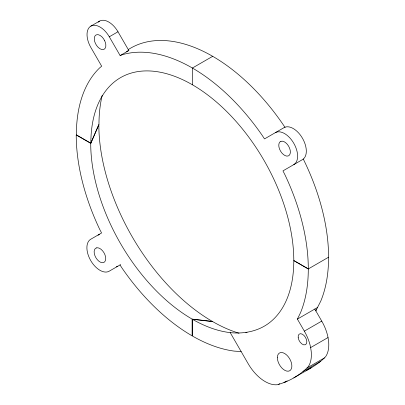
<?xml version="1.0" encoding="UTF-8"?>
<svg xmlns="http://www.w3.org/2000/svg" width="405" height="405" viewBox="0 0 405 405"><rect width="100%" height="100%" fill="white"/><g stroke="black" fill="none" stroke-linecap="round" stroke-linejoin="round"><path stroke-width="0.61" d="M120.574 264.627L109.168 271.213A18.453 10.651 60 0 1 90.715 260.562A18.453 10.651 60 0 1 90.715 239.259L101.584 232.981L99.605 229.149A164.005 94.689 60 0 1 76.226 134.936L90.72 143.314A143.502 82.853 60 0 0 192.127 319.105L192.122 335.841A164.005 94.689 60 0 1 122.249 268.404L120.007 264.956M315.763 310.934L320.78 301.072A164.005 94.689 60 0 0 328.582 257.2L308.291 268.935L293.792 260.557A143.502 82.853 60 0 0 192.385 84.766L192.395 68.03L212.691 56.315M90.72 143.314L98.84 124.558A160.719 92.791 60 0 0 212.417 321.443L192.127 319.105M99.544 21.116L90.847 26.138A18.453 10.651 60 0 0 90.847 47.441L101.685 66.218L99.822 67.731A164.005 94.689 60 0 0 76.353 134.86L90.852 143.238L98.972 124.487A160.719 92.791 60 0 1 102.222 95.281M230.177 332.551L248.113 363.614A33.949 19.602 60 0 0 277.091 384.75C288.8 381.692 299.659 375.42 308.164 366.808A33.949 19.602 60 0 0 311.172 351.069L310.559 347.161A33.949 19.602 60 0 0 304.347 331.143L297.397 319.1L300.485 312.787A164.005 94.689 60 0 0 308.291 268.915A164.005 94.689 60 0 0 284.912 174.722L282.958 170.875L302.494 159.595A18.453 10.651 60 0 0 302.494 138.287A18.453 10.651 60 0 0 284.047 127.636L264.505 138.915L262.268 135.472A164.005 94.689 60 0 0 122.492 54.67L120.138 55.566L109.294 36.789A18.453 10.651 60 0 0 90.847 26.138M293.843 377.89C304.58 371.167 316.68 366.079 325.559 356.764A33.949 19.602 60 0 0 328.571 341.025L327.959 337.117A33.949 19.602 60 0 0 321.742 321.104L314.791 309.061M109.294 36.789L117.992 31.767L128.836 50.544L120.138 55.566M297.397 319.1L317.687 307.385M315.49 310.453L316.457 309.896M304.347 331.143L321.742 321.104M310.63 347.586L328.025 337.542M278.645 384.36L279.733 383.732M307.046 367.963L324.44 357.919M283.915 382.593L286.092 381.338M303.031 371.512L320.426 361.468M285.004 382.133L287.18 380.877M306.382 370.393L311.192 367.765M126.481 51.44L128.836 50.544M241.157 351.565L234.282 351.11A164.005 94.689 60 0 1 192.395 335.998L192.385 319.256A143.502 82.853 60 0 0 229.038 332.475C242.261 334.166 256.223 331.872 267.356 324.248A143.502 82.853 60 0 0 293.792 260.557L308.291 268.915M192.385 319.256L212.686 321.6A160.719 92.791 60 0 0 239.006 333.209M245.794 332.5L247.035 332.682M90.852 143.238A143.502 82.853 60 0 1 192.385 84.766M98.086 235.264A18.453 10.651 60 0 1 99.412 234.237M117.865 266.191A18.453 10.651 60 0 1 116.306 266.829M275.349 132.658A18.453 10.651 60 0 1 293.797 143.309A18.453 10.651 60 0 1 293.797 164.612M128.527 49.42A164.005 94.689 60 0 1 285.029 127.393M303.289 159.054A164.005 94.689 60 0 1 328.582 257.221M98.212 22.143A18.453 10.651 60 0 1 117.992 31.767M96.274 247.931L95.236 248.604A8.201 4.733 60 0 0 95.965 257.818A8.201 4.733 60 0 0 103.609 262.541L104.647 261.868A8.201 4.733 60 0 0 103.918 252.654A8.201 4.733 60 0 0 96.274 247.931M280.908 141.335L279.87 142.008A8.201 4.733 60 0 0 280.599 151.217A8.201 4.733 60 0 0 288.238 155.94L289.276 155.267A8.201 4.733 60 0 0 288.547 146.058A8.201 4.733 60 0 0 280.908 141.335M104.561 40.475L103.457 38.637A8.201 4.733 60 0 0 95.848 35.088A8.201 4.733 60 0 0 95.58 43.755L96.679 45.588A8.201 4.733 60 0 0 104.293 49.142A8.201 4.733 60 0 0 104.561 40.475M298.217 337.775A6.151 3.549 60 0 0 305.329 344.746A6.151 3.549 60 0 0 303.922 335.391A6.151 3.549 60 0 0 298.217 337.775M277.369 357.676A10.252 5.918 60 0 0 288.244 371.198A10.252 5.918 60 0 0 288.244 356.704A10.252 5.918 60 0 0 277.369 357.676"/></g></svg>
